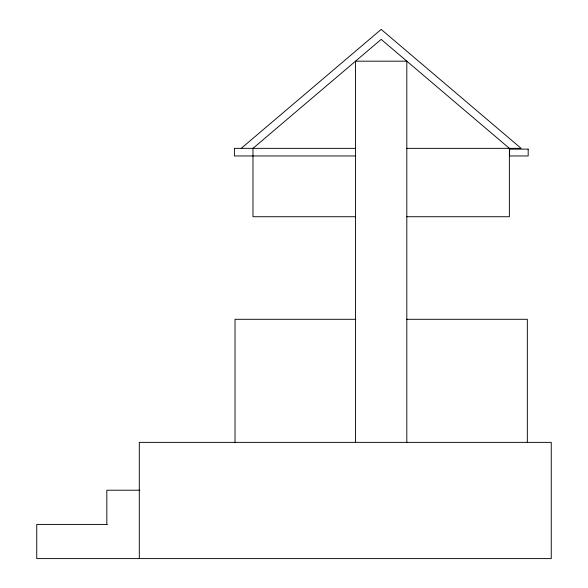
<?xml version="1.0" encoding="UTF-8"?>
<svg xmlns="http://www.w3.org/2000/svg" width="588" height="588" viewBox="0 0 588 588"><rect width="100%" height="100%" fill="white"/><g stroke="black" fill="none" stroke-linecap="round" stroke-linejoin="round"><path stroke-width="0.88" d="M241.227 148.352L381.178 29.4L521.122 148.352L406.815 148.352M355.534 148.352L234.391 148.352L234.391 155.96L355.799 155.96M355.534 216.729L252.972 216.729L252.972 148.352L381.178 39.381L509.377 148.352L509.377 216.729L406.815 216.729M355.784 319.291L235.024 319.291L235.024 442.69M406.565 319.291L527.333 319.291L527.333 442.69M139.885 490.223L106.825 490.223L106.825 524.415M107.361 524.415L36.743 524.415L36.743 558.6L551.257 558.6L551.257 442.367L139.305 442.367L139.305 558.6M406.815 442.69L406.815 61.181L355.534 61.181L355.534 442.69M528.178 149.124L509.598 149.124L509.598 155.96L528.178 155.96L528.178 149.124"/></g></svg>
